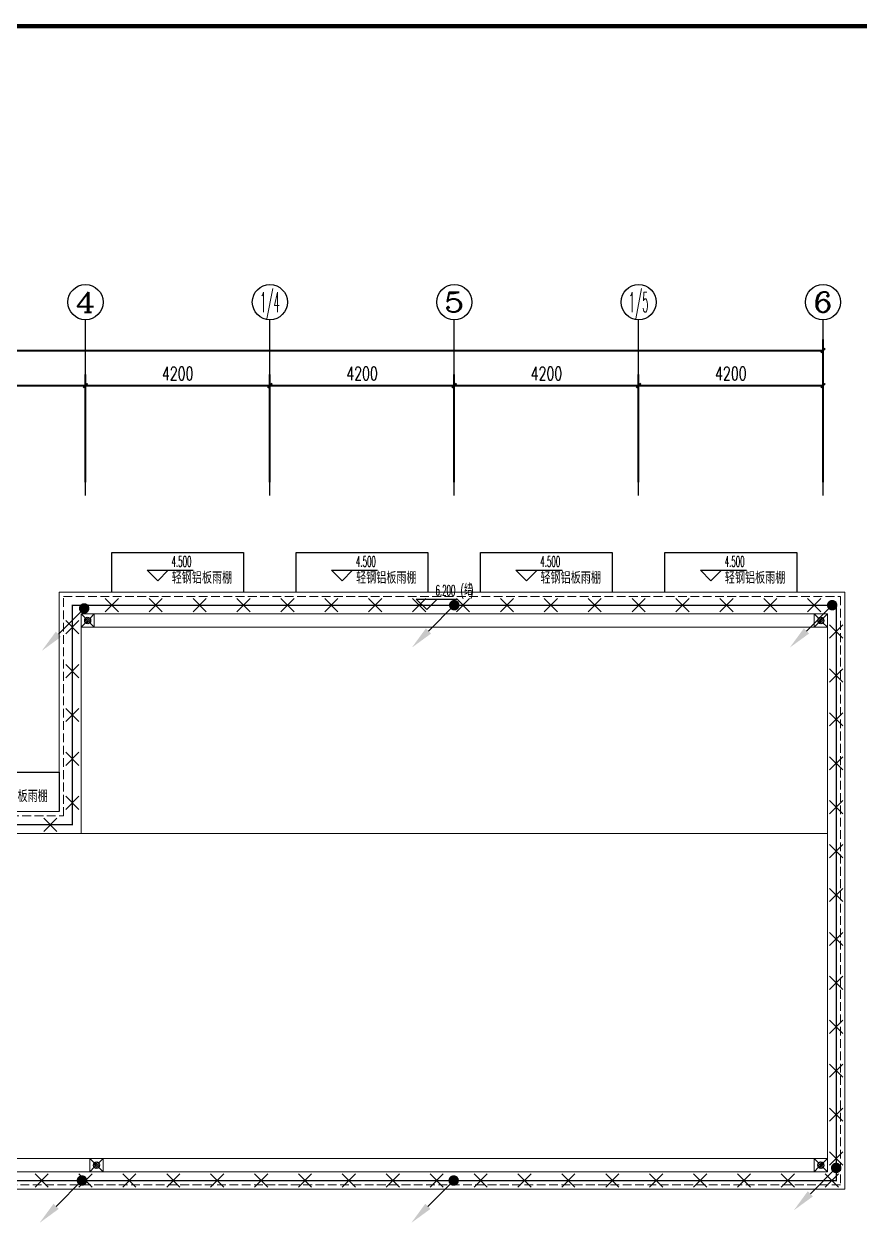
# Model space of a CAD drawing. Extents: x 679383 to 1725648, y -4158549 to 860327.
# Drawn here: x 779117 to 798157, y -2272094 to -2244683 of the extents above; entities that cross this region are included whole.
import ezdxf
from ezdxf.enums import TextEntityAlignment as Align

# ---------------------------------------------------------------- set-up
doc = ezdxf.new("R2010")
doc.units = 0
doc.header["$LTSCALE"] = 1000
doc.header["$MEASUREMENT"] = 0
doc.linetypes.add('DASH', pattern=[0.35, 0.25, -0.1])
doc.layers.get('Defpoints').update_dxf_attribs({"color": 8})
for name, color, linetype in [('AXIS', 8, 'Continuous'), ('AXIS_TEXT', 8, 'Continuous'), ('C-AXIS(轴号)', 8, 'Continuous'), ('C-AXIS-T(字)', 8, 'Continuous'), ('DIM_ELEV', 8, 'Continuous'), ('LWIRE', 4, 'Continuous'), ('PUB_TEXT', 8, 'Continuous'), ('WIRE-避雷', 4, 'Continuous'), ('图框', 140, 'Continuous'), ('立面', 8, 'Continuous')]:
    doc.layers.add(name, color=color, linetype=linetype)
for name, color, linetype, lineweight in [('LVTRY', 8, 'Continuous', 13), ('WALL', 8, 'Continuous', 40), ('平面-分水线', 8, 'Continuous', 15), ('平面-排水沟', 8, 'Continuous', 15), ('平面-看线', 8, 'Continuous', 15)]:
    doc.layers.add(name, color=color, linetype=linetype, lineweight=lineweight)
doc.styles.add('_TCH_AXIS', font='COMPLEX', dxfattribs={"bigfont": 'GBCBIG'})
doc.styles.add('_TCH_DIM', font='SIMPLEX.shx', dxfattribs={"width": 0.7, "bigfont": 'GBCBIG.shx'})
doc.styles.add('_TCH_DIM_T3', font='SIMPLEX', dxfattribs={"width": 0.705882, "bigfont": 'GBCBIG'})
doc.styles.add('COMPLEX', font='COMPLEX')
doc.styles.get("Standard").update_dxf_attribs({"font": 'gbenor.shx', "bigfont": 'gbcbig.shx'})
doc.dimstyles.new('_TCH_ARCH&&100', dxfattribs={"dimtxt": 297.5, "dimasz": 100, "dimexe": 250, "dimexo": 300, "dimgap": 126.25, "dimtad": 1, "dimdec": 0, "dimzin": 0, "dimdsep": 46, "dimtxsty": '_TCH_DIM_T3', "dimblk": 'ARCHTICK', "dimcen": 0.09, "dimclrt": 7, "dimazin": 2, "dimtfac": 1, "dimtdec": 0, "dimtix": 1, "dimtmove": 2, "dimatfit": 3, "dimfxl": 1, "dimtolj": 1, "dimtzin": 0, "dimarcsym": 0})

# ---------------------------------------------------------------- blocks, each defined once
blk = doc.blocks.new('$lvtry$00000171')
for p, q in [((-74, 11), (-11, 74)), ((-70, -27), (27, 70)), ((-53, -53), (53, 53)), ((-27, -70), (70, 27)), ((11, -74), (74, -11))]:
    blk.add_line(p, q)
blk.add_circle((0, 0), 75)
blk.add_point((0, 0))
blk = doc.blocks.new('R5T6Y7TRF')
at = {"layer": '平面-分水线', "elevation": -134}
blk.add_lwpolyline([(392485, -26438), (392785, -26438), (392785, -26738), (392485, -26738)], close=True, dxfattribs=at)
for points in [[(392485, -26438), (392582, -26534)], [(392688, -26534), (392785, -26438)], [(392485, -26738), (392593, -26629)], [(392676, -26629), (392785, -26738)]]:
    blk.add_lwpolyline(points, dxfattribs=at)
at = {"layer": 'LVTRY'}
blk.add_blockref('$lvtry$00000171', (392635, -26588, -134), dxfattribs=at)
blk = doc.blocks.new('_ArchTick')
at = {"color": 0, "linetype": 'ByBlock', "const_width": 0.4}
blk.add_lwpolyline([(-0.5, -0.5), (0.5, 0.5)], dxfattribs=at)
blk = doc.blocks.new('*D57')
at = {"layer": 'AXIS', "color": 0, "lineweight": -2, "transparency": 16777216}
for p, q in [((1807672, 1100529), (1807672, 1103779)), ((1849672, 1100529), (1849672, 1103779)), ((1807672, 1103529), (1849672, 1103529))]:
    blk.add_line(p, q, dxfattribs=at)
at = {"layer": 'Defpoints', "color": 0, "transparency": 16777216}
for p in [(1849672, 1103529), (1807672, 1100229), (1849672, 1100229)]:
    blk.add_point(p, dxfattribs=at)
at = {"layer": 'AXIS', "color": 0, "lineweight": -2, "transparency": 16777216, "xscale": 100, "yscale": 100, "zscale": 100, "rotation": 180}
blk.add_blockref('_ArchTick', (1807672, 1103529), dxfattribs=at)
at = {"layer": 'AXIS', "color": 0, "lineweight": -2, "transparency": 16777216, "xscale": 100, "yscale": 100, "zscale": 100}
blk.add_blockref('_ArchTick', (1849672, 1103529), dxfattribs=at)
at = {"layer": 'AXIS', "color": 7, "transparency": 16777216, "insert": (1828672, 1103804), "char_height": 297.5, "attachment_point": 5, "style": '_TCH_DIM_T3'}
blk.add_mtext('\\A1;42000', dxfattribs=at)
blk = doc.blocks.new('*D51')
at = {"layer": 'AXIS', "color": 0, "lineweight": -2, "transparency": 16777216}
for p, q in [((1828672, 1100529), (1828672, 1102979)), ((1832872, 1100529), (1832872, 1102979)), ((1828672, 1102729), (1832872, 1102729))]:
    blk.add_line(p, q, dxfattribs=at)
at = {"layer": 'Defpoints', "color": 0, "transparency": 16777216}
for p in [(1832872, 1102729), (1828672, 1100229), (1832872, 1100229)]:
    blk.add_point(p, dxfattribs=at)
at = {"layer": 'AXIS', "color": 0, "lineweight": -2, "transparency": 16777216, "xscale": 100, "yscale": 100, "zscale": 100, "rotation": 180}
blk.add_blockref('_ArchTick', (1828672, 1102729), dxfattribs=at)
at = {"layer": 'AXIS', "color": 0, "lineweight": -2, "transparency": 16777216, "xscale": 100, "yscale": 100, "zscale": 100}
blk.add_blockref('_ArchTick', (1832872, 1102729), dxfattribs=at)
at = {"layer": 'AXIS', "color": 7, "transparency": 16777216, "insert": (1830772, 1103004), "char_height": 297.5, "attachment_point": 5, "style": '_TCH_DIM_T3'}
blk.add_mtext('\\A1;4200', dxfattribs=at)
blk = doc.blocks.new('*D50')
at = {"layer": 'AXIS', "color": 0, "lineweight": -2, "transparency": 16777216}
for p, q in [((1832872, 1100529), (1832872, 1102979)), ((1837072, 1100529), (1837072, 1102979)), ((1832872, 1102729), (1837072, 1102729))]:
    blk.add_line(p, q, dxfattribs=at)
at = {"layer": 'Defpoints', "color": 0, "transparency": 16777216}
for p in [(1837072, 1102729), (1832872, 1100229), (1837072, 1100229)]:
    blk.add_point(p, dxfattribs=at)
at = {"layer": 'AXIS', "color": 0, "lineweight": -2, "transparency": 16777216, "xscale": 100, "yscale": 100, "zscale": 100, "rotation": 180}
blk.add_blockref('_ArchTick', (1832872, 1102729), dxfattribs=at)
at = {"layer": 'AXIS', "color": 0, "lineweight": -2, "transparency": 16777216, "xscale": 100, "yscale": 100, "zscale": 100}
blk.add_blockref('_ArchTick', (1837072, 1102729), dxfattribs=at)
at = {"layer": 'AXIS', "color": 7, "transparency": 16777216, "insert": (1834972, 1103004), "char_height": 297.5, "attachment_point": 5, "style": '_TCH_DIM_T3'}
blk.add_mtext('\\A1;4200', dxfattribs=at)
blk = doc.blocks.new('*D49')
at = {"layer": 'AXIS', "color": 0, "lineweight": -2, "transparency": 16777216}
for p, q in [((1837072, 1100529), (1837072, 1102979)), ((1841272, 1100529), (1841272, 1102979)), ((1837072, 1102729), (1841272, 1102729))]:
    blk.add_line(p, q, dxfattribs=at)
at = {"layer": 'Defpoints', "color": 0, "transparency": 16777216}
for p in [(1841272, 1102729), (1837072, 1100229), (1841272, 1100229)]:
    blk.add_point(p, dxfattribs=at)
at = {"layer": 'AXIS', "color": 0, "lineweight": -2, "transparency": 16777216, "xscale": 100, "yscale": 100, "zscale": 100, "rotation": 180}
blk.add_blockref('_ArchTick', (1837072, 1102729), dxfattribs=at)
at = {"layer": 'AXIS', "color": 0, "lineweight": -2, "transparency": 16777216, "xscale": 100, "yscale": 100, "zscale": 100}
blk.add_blockref('_ArchTick', (1841272, 1102729), dxfattribs=at)
at = {"layer": 'AXIS', "color": 7, "transparency": 16777216, "insert": (1839172, 1103004), "char_height": 297.5, "attachment_point": 5, "style": '_TCH_DIM_T3'}
blk.add_mtext('\\A1;4200', dxfattribs=at)
blk = doc.blocks.new('*D48')
at = {"layer": 'AXIS', "color": 0, "lineweight": -2, "transparency": 16777216}
for p, q in [((1841272, 1100529), (1841272, 1102979)), ((1845472, 1100529), (1845472, 1102979)), ((1841272, 1102729), (1845472, 1102729))]:
    blk.add_line(p, q, dxfattribs=at)
at = {"layer": 'Defpoints', "color": 0, "transparency": 16777216}
for p in [(1845472, 1102729), (1841272, 1100229), (1845472, 1100229)]:
    blk.add_point(p, dxfattribs=at)
at = {"layer": 'AXIS', "color": 0, "lineweight": -2, "transparency": 16777216, "xscale": 100, "yscale": 100, "zscale": 100, "rotation": 180}
blk.add_blockref('_ArchTick', (1841272, 1102729), dxfattribs=at)
at = {"layer": 'AXIS', "color": 0, "lineweight": -2, "transparency": 16777216, "xscale": 100, "yscale": 100, "zscale": 100}
blk.add_blockref('_ArchTick', (1845472, 1102729), dxfattribs=at)
at = {"layer": 'AXIS', "color": 7, "transparency": 16777216, "insert": (1843372, 1103004), "char_height": 297.5, "attachment_point": 5, "style": '_TCH_DIM_T3'}
blk.add_mtext('\\A1;4200', dxfattribs=at)
blk = doc.blocks.new('*D47')
at = {"layer": 'AXIS', "color": 0, "lineweight": -2, "transparency": 16777216}
for p, q in [((1845472, 1100529), (1845472, 1102979)), ((1849672, 1100529), (1849672, 1102979)), ((1845472, 1102729), (1849672, 1102729))]:
    blk.add_line(p, q, dxfattribs=at)
at = {"layer": 'Defpoints', "color": 0, "transparency": 16777216}
for p in [(1849672, 1102729), (1845472, 1100229), (1849672, 1100229)]:
    blk.add_point(p, dxfattribs=at)
at = {"layer": 'AXIS', "color": 0, "lineweight": -2, "transparency": 16777216, "xscale": 100, "yscale": 100, "zscale": 100, "rotation": 180}
blk.add_blockref('_ArchTick', (1845472, 1102729), dxfattribs=at)
at = {"layer": 'AXIS', "color": 0, "lineweight": -2, "transparency": 16777216, "xscale": 100, "yscale": 100, "zscale": 100}
blk.add_blockref('_ArchTick', (1849672, 1102729), dxfattribs=at)
at = {"layer": 'AXIS', "color": 7, "transparency": 16777216, "insert": (1847572, 1103004), "char_height": 297.5, "attachment_point": 5, "style": '_TCH_DIM_T3'}
blk.add_mtext('\\A1;4200', dxfattribs=at)
blk = doc.blocks.new('_AXISO')
blk.add_circle((0, 0), 0.5)
at = {"layer": 'AXIS_TEXT', "style": 'COMPLEX', "width": 1.041667}
blk.add_attdef('A', text='', height=0.56, dxfattribs=at).set_placement((-0.25, -0.28), (0.25, -0.28), align=Align.FIT)
blk = doc.blocks.new('$TelecSys$00000009')
for p, q in [((-0.5, 0.5), (0.5, -0.5)), ((0.5, 0.5), (-0.5, -0.5))]:
    blk.add_line(p, q)
blk = doc.blocks.new('$TelecSys$00000080')
for p, q in [((-0.7, -0.7), (0, 0)), ((0.104, 0.104), (0.104, 0.104)), ((-0.104, -0.104), (-0.104, -0.104))]:
    blk.add_line(p, q)
at = {"const_width": 0.142}
blk.add_lwpolyline([(0.071, 0, 1), (-0.071, 0, 1)], format="xyb", close=True, dxfattribs=at)
blk.add_solid([(-0.63, -0.77), (-0.77, -0.63), (-1.15, -1.15)])
at = {"width": 0.8, "flags": 9}
blk.add_attdef('A', (0, 0), '', height=0.00002, rotation=180, dxfattribs=at)
blk = doc.blocks.new('ASDASFDAHHJ')
at = {"layer": 'C-AXIS(轴号)', "color": 8}
for p, q in [((1832872.2, 1100228.5), (1832872.2, 1104228.5)), ((1837072.2, 1100228.5), (1837072.2, 1104228.5)), ((1841272.2, 1100228.5), (1841272.2, 1104228.5)), ((1845472.2, 1100228.5), (1845472.2, 1104228.5)), ((1849672.2, 1100228.5), (1849672.2, 1104228.5))]:
    blk.add_line(p, q, dxfattribs=at)
at = {"layer": 'DIM_ELEV', "color": 8}
for p, q in [((1834517.8, 1098283.8), (1834277.8, 1098523.8)), ((1834277.8, 1098523.8), (1835327.4, 1098523.8)), ((1834517.8, 1098283.8), (1834757.8, 1098523.8)), ((1838717.8, 1098283.8), (1838477.8, 1098523.8)), ((1838477.8, 1098523.8), (1839527.4, 1098523.8)), ((1838717.8, 1098283.8), (1838957.8, 1098523.8)), ((1842917.8, 1098283.8), (1842677.8, 1098523.8)), ((1842677.8, 1098523.8), (1843727.4, 1098523.8)), ((1842917.8, 1098283.8), (1843157.8, 1098523.8)), ((1847117.8, 1098283.8), (1846877.8, 1098523.8)), ((1846877.8, 1098523.8), (1847927.4, 1098523.8)), ((1847117.8, 1098283.8), (1847357.8, 1098523.8)), ((1840643.9, 1097628.5), (1840403.9, 1097868.5)), ((1840403.9, 1097868.5), (1841339.2, 1097868.5)), ((1840643.9, 1097628.5), (1840883.9, 1097868.5))]:
    blk.add_line(p, q, dxfattribs=at)
at = {"layer": '平面-排水沟', "color": 8}
for points in [[(1832772.2, 1097228.5), (1849772.2, 1097228.5)], [(1832772.2, 1092528.5), (1849772.2, 1092528.5)], [(1849772.2, 1085128.5), (1807572.2, 1085128.5)]]:
    blk.add_lwpolyline(points, dxfattribs=at)
at = {"layer": '平面-看线', "color": 8}
blk.add_lwpolyline([(1823772.2, 1092528.5), (1823772.2, 1093028.5), (1832272.2, 1093028.5), (1832272.2, 1098028.5), (1850172.2, 1098028.5), (1850172.2, 1084428.5), (1807072.2, 1084428.5), (1807072.2, 1093028.5), (1816772.2, 1093028.5), (1816772.2, 1092528.5)], dxfattribs=at)
at = {"layer": '平面-看线', "color": 8, "linetype": 'DASH', "ltscale": 0.8}
for points in [[(1823872.2, 1092528.5), (1823872.2, 1092928.5), (1832372.2, 1092928.5), (1832372.2, 1097928.5), (1850072.2, 1097928.5), (1850072.2, 1084528.5), (1807172.2, 1084528.5), (1807172.2, 1092928.5), (1816672.2, 1092928.5), (1816672.2, 1092528.5)], [(1823872.2, 1092728.5), (1832572.2, 1092728.5), (1832572.2, 1097728.5), (1849972.2, 1097728.5), (1849972.2, 1084628.5), (1807372.2, 1084628.5), (1807372.2, 1092728.5), (1816672.2, 1092728.5)]]:
    blk.add_lwpolyline(points, dxfattribs=at)
at = {"layer": '平面-看线', "color": 8}
blk.add_lwpolyline([(1807572.2, 1092528.5), (1832772.2, 1092528.5), (1832772.2, 1097528.5), (1849772.2, 1097528.5), (1849772.2, 1084828.5), (1807572.2, 1084828.5)], close=True, dxfattribs=at)
at = {"layer": '立面', "color": 8}
for points in [[(1833472.2, 1098028.5), (1833472.2, 1098928.5), (1836472.2, 1098928.5), (1836472.2, 1098028.5)], [(1837672.2, 1098028.5), (1837672.2, 1098928.5), (1840672.2, 1098928.5), (1840672.2, 1098028.5)], [(1841872.2, 1098028.5), (1841872.2, 1098928.5), (1844872.2, 1098928.5), (1844872.2, 1098028.5)], [(1846072.2, 1098028.5), (1846072.2, 1098928.5), (1849072.2, 1098928.5), (1849072.2, 1098028.5)], [(1829272.2, 1093028.5), (1829272.2, 1093928.5), (1832272.2, 1093928.5), (1832272.2, 1093028.5)]]:
    blk.add_lwpolyline(points, dxfattribs=at)
at = {"color": 8}
for p in [(1440287.4, 1123966.2, 134.4), (1456987.4, 1123966.2, 134.4), (1456987.4, 1111566.2, 134.4)]:
    blk.add_blockref('R5T6Y7TRF', p, dxfattribs=at)
at = {"color": 8, "xscale": -1}
blk.add_blockref('R5T6Y7TRF', (2225757.1, 1111566.2, 134.4), dxfattribs=at)
at = {"layer": 'C-AXIS(轴号)', "color": 8}
ref = blk.add_blockref('_AXISO', (1832872.2, 1104628.5), dxfattribs=dict(at, xscale=800, yscale=800, zscale=800))
ref.add_attrib('A', '4', dxfattribs={"layer": 'C-AXIS-T(字)', "height": 452.5, "style": '_TCH_AXIS', "width": 1.3125}).set_placement((1832646, 1104402.3), (1833098.5, 1104402.3), align=Align.FIT)
ref = blk.add_blockref('_AXISO', (1837072.2, 1104628.5), dxfattribs=dict(at, xscale=800, yscale=800, zscale=800))
ref.add_attrib('A', '1/4', dxfattribs={"layer": 'C-AXIS-T(字)', "height": 452.55, "style": '_TCH_AXIS', "width": 0.396226}).set_placement((1836846, 1104402.3), (1837298.5, 1104402.3), align=Align.FIT)
ref = blk.add_blockref('_AXISO', (1841272.2, 1104628.5), dxfattribs=dict(at, xscale=800, yscale=800, zscale=800))
ref.add_attrib('A', '5', dxfattribs={"layer": 'C-AXIS-T(字)', "height": 452.5, "style": '_TCH_AXIS', "width": 1.5}).set_placement((1841046, 1104402.3), (1841498.5, 1104402.3), align=Align.FIT)
ref = blk.add_blockref('_AXISO', (1845472.2, 1104628.5), dxfattribs=dict(at, xscale=800, yscale=800, zscale=800))
ref.add_attrib('A', '1/5', dxfattribs={"layer": 'C-AXIS-T(字)', "height": 452.55, "style": '_TCH_AXIS', "width": 0.411765}).set_placement((1845246, 1104402.3), (1845698.5, 1104402.3), align=Align.FIT)
ref = blk.add_blockref('_AXISO', (1849672.2, 1104628.5), dxfattribs=dict(at, xscale=800, yscale=800, zscale=800))
ref.add_attrib('A', '6', dxfattribs={"layer": 'C-AXIS-T(字)', "height": 452.5, "style": '_TCH_AXIS', "width": 1.5}).set_placement((1849446, 1104402.3), (1849898.5, 1104402.3), align=Align.FIT)
at = {"layer": 'PUB_TEXT', "color": 8, "style": '_TCH_DIM'}
for s, height, width, p in [('4.500', 238, 0.494118, (1834833, 1098603.9)), ('4.500', 238, 0.494118, (1839033, 1098603.9)), ('4.500', 238, 0.494118, (1843233, 1098603.9)), ('4.500', 238, 0.494118, (1847433, 1098603.9)), ('6.200', 238, 0.494118, (1840844.8, 1097948.6)), ('(', 238, 0.494118, (1841419.2, 1097948.6)), ('结', 270.1, 0.7, (1841497.6, 1097948.6)), (')', 238, 0.494118, (1841635.2, 1097948.6))]:
    blk.add_text(s, height=height, dxfattribs=dict(at, width=width)).set_placement(p)
at = {"layer": 'PUB_TEXT', "color": 8}
for p in [(1834836.1, 1098218.2), (1839036.1, 1098218.2), (1843236.1, 1098218.2), (1847436.1, 1098218.2), (1830636.1, 1093246.7)]:
    blk.add_text('轻钢铝板雨棚', height=270.07, dxfattribs=at).set_placement(p)
at = {"layer": 'AXIS', "color": 8}
for p1, p2, distance, picture, middle in [((1807672.2, 1100228.5), (1849672.2, 1100228.5), 3300, '*D57', (1828672.2, 1103803.5)), ((1828672.2, 1100228.5), (1832872.2, 1100228.5), 2500, '*D51', (1830772.2, 1103003.5)), ((1832872.2, 1100228.5), (1837072.2, 1100228.5), 2500, '*D50', (1834972.2, 1103003.5)), ((1837072.2, 1100228.5), (1841272.2, 1100228.5), 2500, '*D49', (1839172.2, 1103003.5)), ((1841272.2, 1100228.5), (1845472.2, 1100228.5), 2500, '*D48', (1843372.2, 1103003.5)), ((1845472.2, 1100228.5), (1849672.2, 1100228.5), 2500, '*D47', (1847572.2, 1103003.5))]:
    dim = blk.add_aligned_dim(p1=p1, p2=p2, distance=distance, dimstyle='_TCH_ARCH&&100', dxfattribs=at)
    dim.commit()
    dim.dimension.update_dxf_attribs({"geometry": picture, "text_midpoint": middle})

msp = doc.modelspace()

# ---------------------------------------------------------------- linework, layer by layer
at = {"layer": 'WIRE-避雷', "const_width": 30}
msp.add_lwpolyline([(780216, -2257915), (780216, -2262915), (755016, -2262915), (755016, -2271015), (797616, -2271015), (797616, -2257915), (780216, -2257915)], dxfattribs=at)
at = {"layer": '图框', "const_width": 100}
msp.add_lwpolyline([(741395, -2284733), (812195, -2284733), (812195, -2244733), (741395, -2244733)], close=True, dxfattribs=at)

# ---------------------------------------------------------------- block references
at = {"layer": 'LWIRE'}
for name, p, xscale, yscale, zscale in [('$TelecSys$00000080', (780486, -2257989), 840, 840, 840), ('$TelecSys$00000080', (788916, -2257915), 840, 840, 840), ('$TelecSys$00000080', (797525, -2257915), 840, 840, 840), ('$TelecSys$00000080', (797616, -2270729), 840, 840, 840), ('$TelecSys$00000009', (779516, -2271015), 300, 300, 300), ('$TelecSys$00000080', (780435, -2271015), 840, 840, 840), ('$TelecSys$00000009', (780516, -2271015), 300, 300, 300), ('$TelecSys$00000009', (781516, -2271015), 300, 300, 300), ('$TelecSys$00000009', (782516, -2271015), 300, 300, 300), ('$TelecSys$00000009', (783516, -2271015), 300, 300, 300), ('$TelecSys$00000009', (784516, -2271015), 300, 300, 300), ('$TelecSys$00000009', (785516, -2271015), 300, 300, 300), ('$TelecSys$00000009', (786516, -2271015), 300, 300, 300), ('$TelecSys$00000009', (787516, -2271015), 300, 300, 300), ('$TelecSys$00000080', (788903, -2271015), 840, 840, 840), ('$TelecSys$00000009', (788516, -2271015), 300, 300, 300), ('$TelecSys$00000009', (789516, -2271015), 300, 300, 300), ('$TelecSys$00000009', (790516, -2271015), 300, 300, 300), ('$TelecSys$00000009', (791516, -2271015), 300, 300, 300), ('$TelecSys$00000009', (792516, -2271015), 300, 300, 300), ('$TelecSys$00000009', (793516, -2271015), 300, 300, 300), ('$TelecSys$00000009', (794516, -2271015), 300, 300, 300), ('$TelecSys$00000009', (795516, -2271015), 300, 300, 300), ('$TelecSys$00000009', (796516, -2271015), 300, 300, 300), ('$TelecSys$00000009', (797516, -2271015), 300, 300, 300)]:
    msp.add_blockref(name, p, dxfattribs=dict(at, xscale=xscale, yscale=yscale, zscale=zscale))
at = {"layer": 'LWIRE', "xscale": 300, "yscale": 300, "zscale": 300}
for p, rotation in [((781116, -2257915), 180), ((782116, -2257915), 180), ((783116, -2257915), 180), ((784116, -2257915), 180), ((785116, -2257915), 180), ((786116, -2257915), 180), ((787116, -2257915), 180), ((788116, -2257915), 180), ((789116, -2257915), 180), ((790116, -2257915), 180), ((791116, -2257915), 180), ((792116, -2257915), 180), ((793116, -2257915), 180), ((794116, -2257915), 180), ((795116, -2257915), 180), ((796116, -2257915), 180), ((797116, -2257915), 180), ((780216, -2258415), 270.000000000008), ((797616, -2258515), 89.999999999444), ((780216, -2259415), 270.000000000008), ((797616, -2259515), 89.999999999444), ((780216, -2260415), 270.000000000008), ((797616, -2260515), 89.999999999444), ((780216, -2261415), 270.000000000008), ((797616, -2261515), 89.999999999444), ((780216, -2262415), 270.000000000008), ((797616, -2262515), 89.999999999444), ((779716, -2262915), 179.9999999999407), ((797616, -2263515), 89.999999999444), ((797616, -2264515), 89.999999999444), ((797616, -2265515), 89.999999999444), ((797616, -2266515), 89.999999999444), ((797616, -2267515), 89.999999999444), ((797616, -2268515), 89.999999999444), ((797616, -2269515), 89.999999999444), ((797616, -2270515), 89.999999999444)]:
    msp.add_blockref('$TelecSys$00000009', p, dxfattribs=dict(at, rotation=rotation))
at = {"layer": 'WALL'}
msp.add_blockref('ASDASFDAHHJ', (-1052356, -3355643), dxfattribs=at)

doc.saveas('drawing.dxf')
